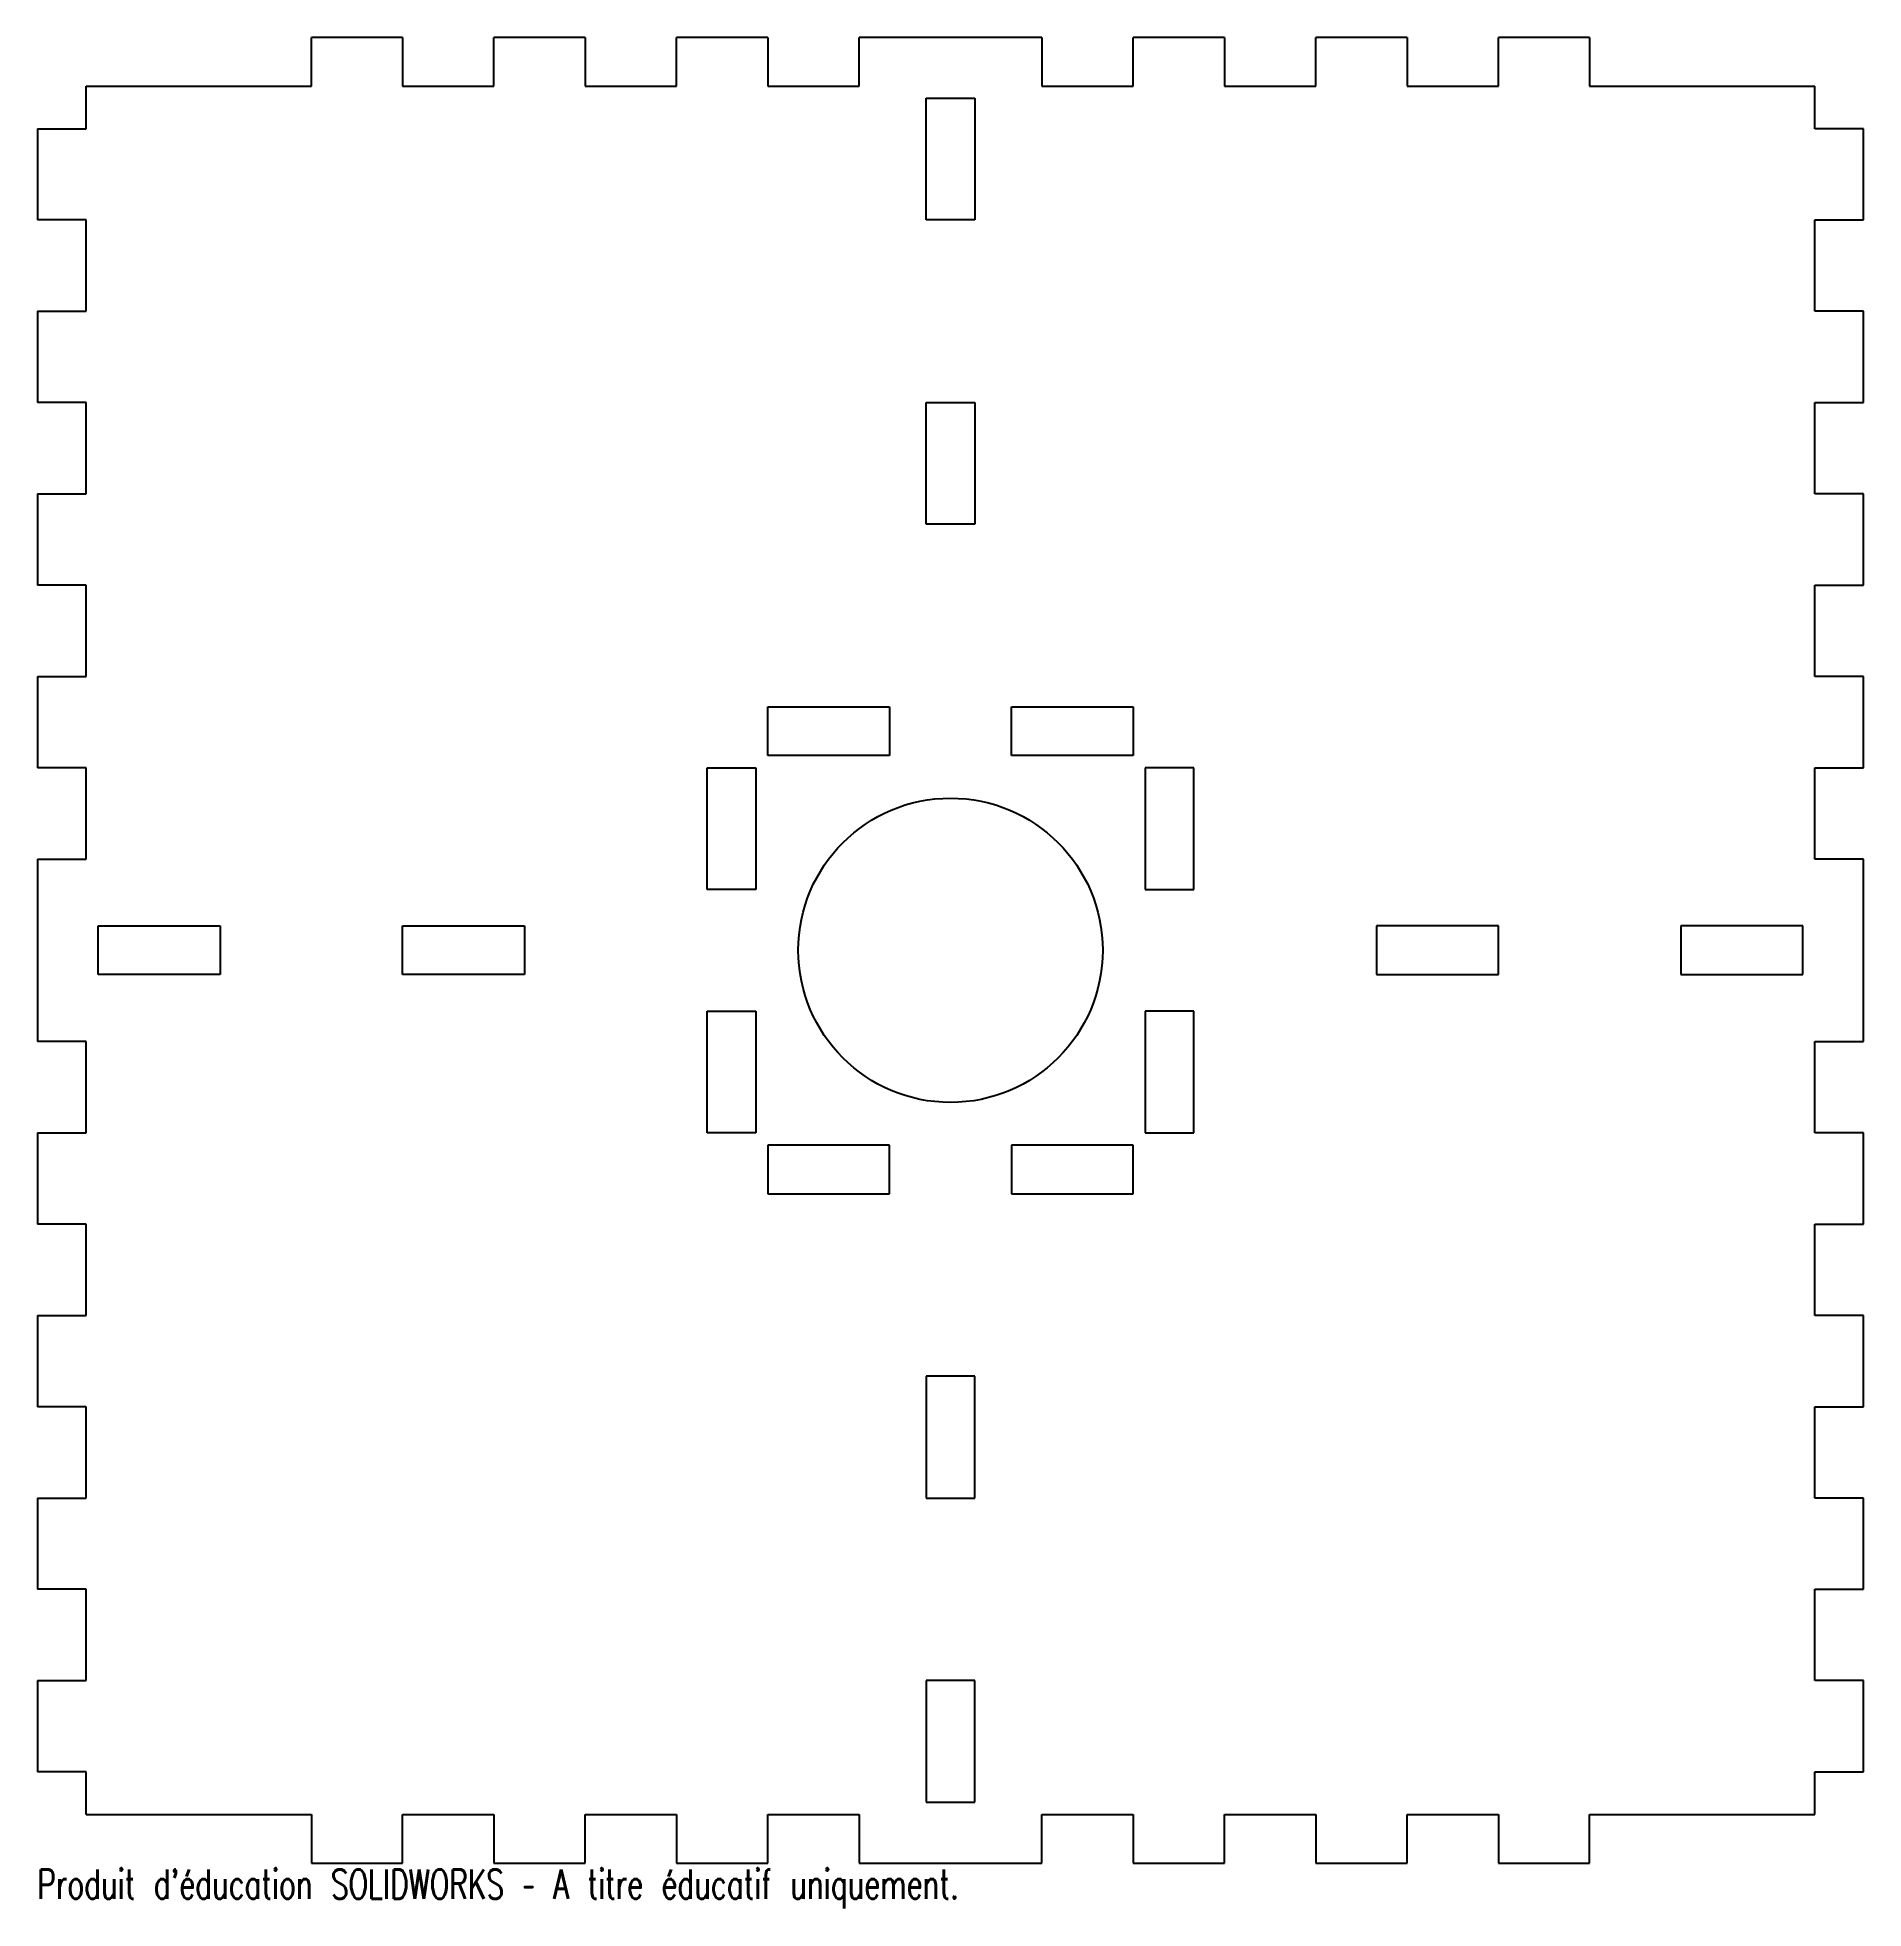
# Model space of a CAD drawing. Header units: millimetres. Extents: x -150 to 150, y -157 to 150.
import ezdxf

# ---------------------------------------------------------------- set-up
doc = ezdxf.new("R2010")
doc.units = ezdxf.units.MM
doc.styles.add('SLDTEXTSTYLE0', font='TXT', dxfattribs={"width": 0.7, "bigfont": 'bigfont'})

msp = doc.modelspace()

# ---------------------------------------------------------------- linework, layer by layer
at = {"color": 7, "linetype": 'Continuous', "lineweight": 25}
for p, q in [((-105, 142), (-105, 150)), ((-90, 150), (-105, 150)), ((-90, 150), (-90, 142)), ((-75, 142), (-75, 150)), ((-60, 150), (-75, 150)), ((-60, 150), (-60, 142)), ((-45, 142), (-45, 150)), ((-30, 150), (-45, 150)), ((-30, 150), (-30, 142)), ((-15, 142), (-15, 150)), ((15, 150), (-15, 150)), ((15, 150), (15, 142)), ((30, 142), (30, 150)), ((45, 150), (30, 150)), ((45, 150), (45, 142)), ((60, 142), (60, 150)), ((75, 150), (60, 150)), ((75, 150), (75, 142)), ((90, 142), (90, 150)), ((105, 150), (90, 150)), ((105, 150), (105, 142)), ((-142, 135), (-142, 142)), ((-142, 142), (-105, 142)), ((-90, 142), (-75, 142)), ((-60, 142), (-45, 142)), ((-30, 142), (-15, 142)), ((15, 142), (30, 142)), ((45, 142), (60, 142)), ((75, 142), (90, 142)), ((105, 142), (142, 142)), ((142, 135), (142, 142)), ((-4, 140), (4, 140)), ((-4, 120), (-4, 140)), ((4, 140), (4, 120)), ((-150, 135), (-150, 120)), ((-150, 135), (-142, 135)), ((150, 135), (142, 135)), ((150, 120), (150, 135)), ((-142, 120), (-150, 120)), ((-142, 105), (-142, 120)), ((4, 120), (-4, 120)), ((142, 120), (150, 120)), ((142, 105), (142, 120)), ((-150, 105), (-150, 90)), ((-150, 105), (-142, 105)), ((150, 105), (142, 105)), ((150, 90), (150, 105)), ((-142, 90), (-150, 90)), ((-142, 75), (-142, 90)), ((-4, 90), (4, 90)), ((-4, 70), (-4, 90)), ((4, 90), (4, 70)), ((142, 90), (150, 90)), ((142, 75), (142, 90)), ((-150, 75), (-150, 60)), ((-150, 75), (-142, 75)), ((150, 75), (142, 75)), ((150, 60), (150, 75)), ((4, 70), (-4, 70)), ((-142, 60), (-150, 60)), ((-142, 45), (-142, 60)), ((142, 60), (150, 60)), ((142, 45), (142, 60)), ((-150, 45), (-150, 30)), ((-150, 45), (-142, 45)), ((150, 45), (142, 45)), ((150, 30), (150, 45)), ((-30, 32), (-30, 40)), ((-30, 40), (-10, 40)), ((-10, 40), (-10, 32)), ((10, 40), (30, 40)), ((10, 32), (10, 40)), ((30, 40), (30, 32)), ((-10, 32), (-30, 32)), ((30, 32), (10, 32)), ((-142, 30), (-150, 30)), ((-142, 15), (-142, 30)), ((-40, 30), (-32, 30)), ((-40, 10), (-40, 30)), ((-32, 30), (-32, 10)), ((40, 30), (32, 30)), ((32, 30), (32, 10)), ((40, 10), (40, 30)), ((142, 30), (150, 30)), ((142, 15), (142, 30)), ((-150, 15), (-150, -15)), ((-150, 15), (-142, 15)), ((150, 15), (142, 15)), ((150, -15), (150, 15)), ((-32, 10), (-40, 10)), ((32, 10), (40, 10)), ((-140, 4), (-120, 4)), ((-140, -4), (-140, 4)), ((-120, 4), (-120, -4)), ((-90, 4), (-70, 4)), ((-90, -4), (-90, 4)), ((-70, 4), (-70, -4)), ((90, 4), (70, 4)), ((70, 4), (70, -4)), ((90, -4), (90, 4)), ((140, 4), (120, 4)), ((120, 4), (120, -4)), ((140, -4), (140, 4)), ((-120, -4), (-140, -4)), ((-70, -4), (-90, -4)), ((70, -4), (90, -4)), ((120, -4), (140, -4)), ((-40, -10), (-32, -10)), ((-40, -30), (-40, -10)), ((-32, -10), (-32, -30)), ((32, -10), (32, -30)), ((40, -10), (32, -10)), ((40, -30), (40, -10)), ((-142, -15), (-150, -15)), ((-142, -30), (-142, -15)), ((142, -15), (150, -15)), ((142, -30), (142, -15)), ((-150, -30), (-150, -45)), ((-150, -30), (-142, -30)), ((-32, -30), (-40, -30)), ((32, -30), (40, -30)), ((150, -30), (142, -30)), ((150, -45), (150, -30)), ((-10, -32), (-30, -32)), ((-30, -32), (-30, -40)), ((-10, -40), (-10, -32)), ((30, -32), (10, -32)), ((10, -32), (10, -40)), ((30, -40), (30, -32)), ((-30, -40), (-10, -40)), ((10, -40), (30, -40)), ((-142, -45), (-150, -45)), ((-142, -60), (-142, -45)), ((142, -45), (150, -45)), ((142, -60), (142, -45)), ((-150, -60), (-150, -75)), ((-150, -60), (-142, -60)), ((150, -60), (142, -60)), ((150, -75), (150, -60)), ((4, -70), (-4, -70)), ((-4, -70), (-4, -90)), ((4, -90), (4, -70)), ((-142, -75), (-150, -75)), ((-142, -90), (-142, -75)), ((142, -75), (150, -75)), ((142, -90), (142, -75)), ((-150, -90), (-150, -105)), ((-150, -90), (-142, -90)), ((-4, -90), (4, -90)), ((150, -90), (142, -90)), ((150, -105), (150, -90)), ((-142, -105), (-150, -105)), ((-142, -120), (-142, -105)), ((142, -105), (150, -105)), ((142, -120), (142, -105)), ((-150, -120), (-150, -135)), ((-150, -120), (-142, -120)), ((4, -120), (-4, -120)), ((-4, -120), (-4, -140)), ((4, -140), (4, -120)), ((150, -120), (142, -120)), ((150, -135), (150, -120)), ((-142, -135), (-150, -135)), ((-142, -142), (-142, -135)), ((142, -135), (150, -135)), ((142, -142), (142, -135)), ((-4, -140), (4, -140)), ((-142, -142), (-105, -142)), ((-105, -142), (-105, -150)), ((-90, -142), (-75, -142)), ((-90, -150), (-90, -142)), ((-75, -142), (-75, -150)), ((-60, -142), (-45, -142)), ((-60, -150), (-60, -142)), ((-45, -142), (-45, -150)), ((-30, -142), (-15, -142)), ((-30, -150), (-30, -142)), ((-15, -142), (-15, -150)), ((15, -142), (30, -142)), ((15, -150), (15, -142)), ((30, -142), (30, -150)), ((45, -142), (60, -142)), ((45, -150), (45, -142)), ((60, -142), (60, -150)), ((75, -142), (90, -142)), ((75, -150), (75, -142)), ((90, -142), (90, -150)), ((105, -142), (142, -142)), ((105, -150), (105, -142)), ((-105, -150), (-90, -150)), ((-75, -150), (-60, -150)), ((-45, -150), (-30, -150)), ((-15, -150), (15, -150)), ((30, -150), (45, -150)), ((60, -150), (75, -150)), ((90, -150), (105, -150))]:
    msp.add_line(p, q, dxfattribs=at)
msp.add_circle((0, 0), 25, dxfattribs=at)

# ---------------------------------------------------------------- texts
at = {"color": 7, "linetype": 'Continuous', "insert": (-150, -151.02), "char_height": 4.8336, "attachment_point": 1, "style": 'SLDTEXTSTYLE0'}
msp.add_mtext("Produit d'éducation SOLIDWORKS – A titre éducatif uniquement.", dxfattribs=at)

doc.saveas('drawing.dxf')
